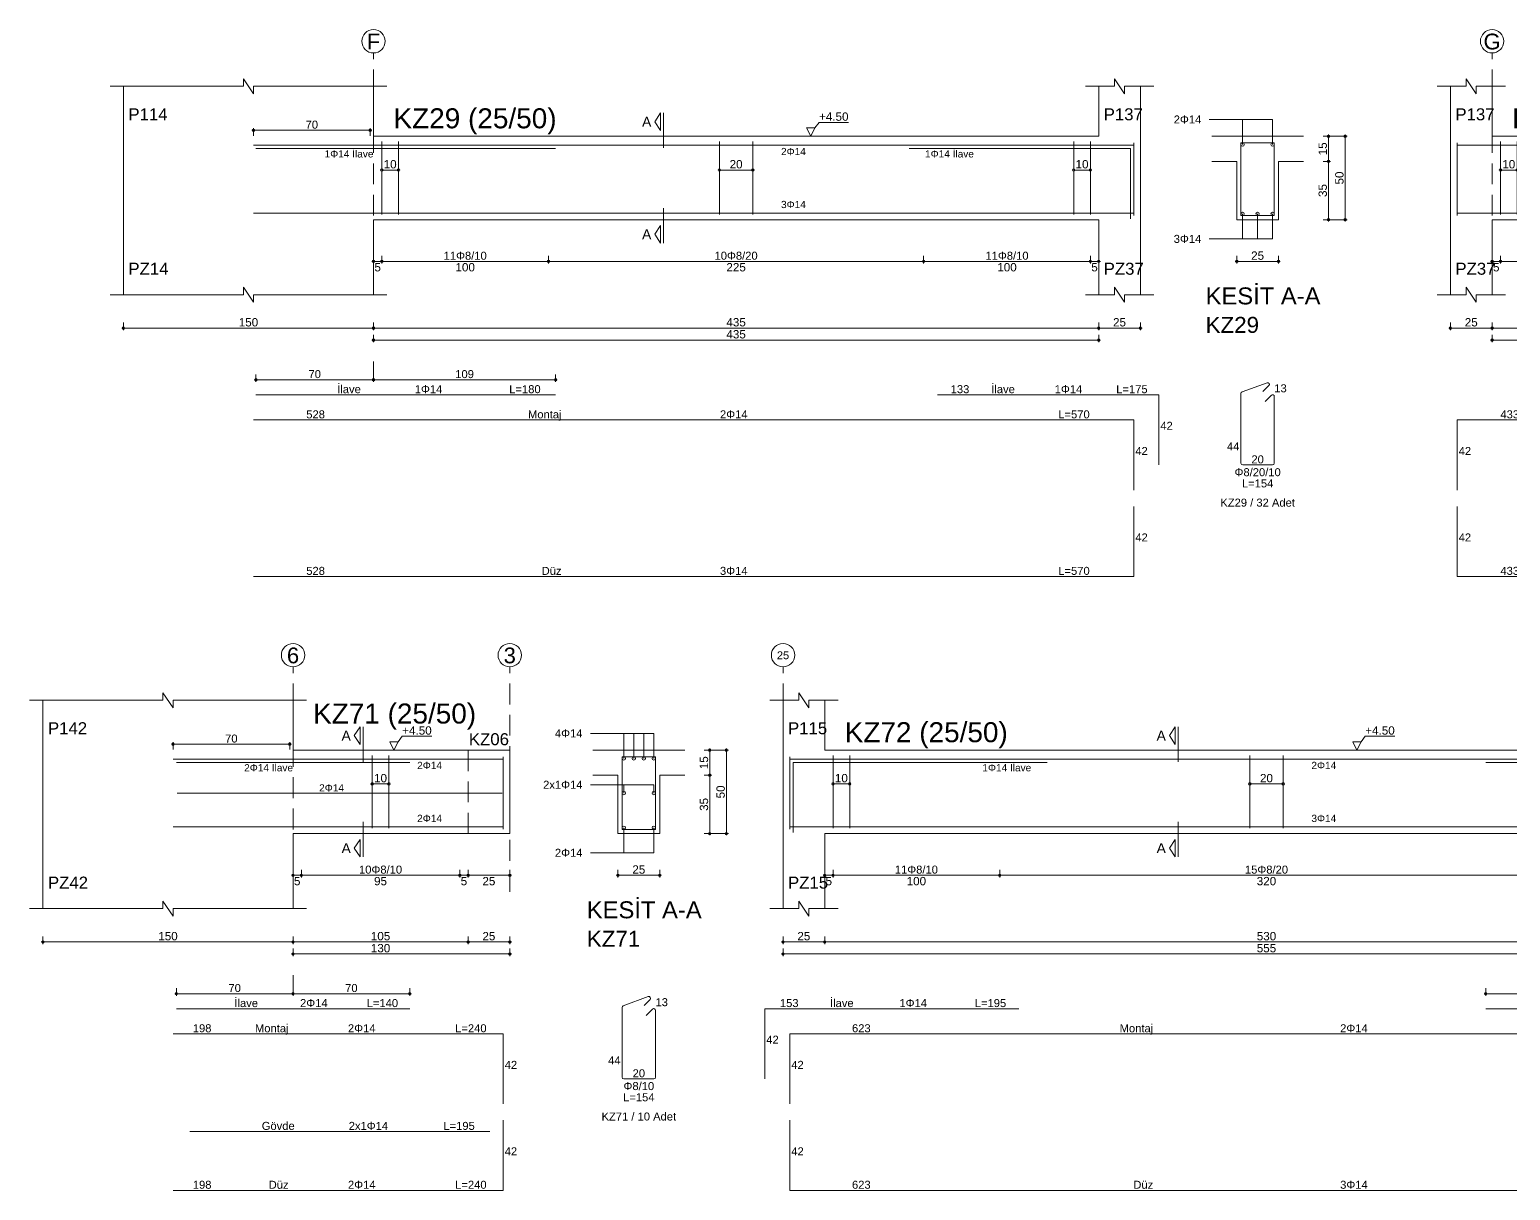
# Model space of a CAD drawing. Header units: millimetres. Extents: x 23801 to 80069, y 9628 to 14137.
# Drawn here: x 31349 to 32682, y 10528 to 11572 of the extents above; entities that cross this region are included whole.
import ezdxf

# ---------------------------------------------------------------- set-up
doc = ezdxf.new("R2010")
doc.units = ezdxf.units.MM
doc.linetypes.add('DASHDOT2', pattern=[12.7, 6.35, -3.175, 0, -3.175])
doc.linetypes.add('DASHED4', pattern=[18.75, 12.5, -6.25])
doc.layers.add('aks', color=251, linetype='DASHDOT2', lineweight=35)
for name, color, linetype in [('Donatı Topl. Uzun. Yazısı', 7, 'Continuous'), ('Donatı Uz. Yazısı', 7, 'Continuous'), ('Donatı Yazısı', 7, 'Continuous'), ('Donatı Çizgisi', 7, 'Continuous'), ('Kiriş', 7, 'Continuous'), ('Standart', 7, 'Continuous'), ('Ölçülendirme', 7, 'Continuous')]:
    doc.layers.add(name, color=color, linetype=linetype)
doc.styles.add('arial_1_18', font='arial.ttf', dxfattribs={"height": 0.2})

# ---------------------------------------------------------------- blocks, each defined once
blk = doc.blocks.new('IDE1071Entity7291')
at = {"layer": 'aks', "color": 30, "linetype": 'DASHED4', "lineweight": 5}
for points in [[(17312.57, 2016.8), (17312.57, 2151.8)], [(17312.57, 1955.8), (17312.57, 1966.8)]]:
    blk.add_lwpolyline(points, dxfattribs=at)
at = {"layer": 'aks', "color": 1, "linetype": 'Continuous', "lineweight": 5}
blk.add_circle((17312.57, 2158.8), 7, dxfattribs=at)
at = {"layer": 'Donatı Çizgisi', "color": 5, "linetype": 'Continuous', "lineweight": 5}
for points in [[(17240.57, 2096.4), (17768.57, 2096.4)], [(17317.57, 2055), (17317.57, 2098.6)], [(17327.57, 2055), (17327.57, 2098.6)], [(17520.07, 2055), (17520.07, 2098.6)], [(17540.07, 2055), (17540.07, 2098.6)], [(17732.57, 2055), (17732.57, 2098.6)], [(17742.57, 2055), (17742.57, 2098.6)], [(17768.57, 2054.4), (17768.57, 2097.8)], [(17832.91, 2054.3), (17832.91, 2097.9)], [(17832.91, 2097.9), (17852.91, 2097.9)], [(17852.91, 2054.3), (17852.91, 2097.9)], [(17242.07, 2094.4), (17421.82, 2094.4)], [(17633.82, 2094.4), (17766.57, 2094.4)], [(17766.57, 2052.4), (17766.57, 2094.4)], [(17240.57, 2055.8), (17768.57, 2055.8)], [(17832.91, 2054.3), (17852.91, 2054.3)], [(17242.07, 1946.8), (17421.82, 1946.8)], [(17650.82, 1946.8), (17783.57, 1946.8)], [(17783.57, 1904.8), (17783.57, 1946.8)], [(17832.91, 1905.72), (17832.91, 1947.59)], [(17833.58, 1948.54), (17848.59, 1954.01)], [(17846.01, 1948.69), (17849.66, 1952.33)], [(17847.39, 1942.78), (17851.17, 1946.56)], [(17852.91, 1905.72), (17852.91, 1945.84)], [(17240.57, 1931.7), (17768.57, 1931.7)], [(17768.57, 1889.7), (17768.57, 1931.7)], [(17833.93, 1904.7), (17851.89, 1904.7)], [(17768.57, 1837.85), (17768.57, 1879.85)], [(17240.57, 1837.85), (17768.57, 1837.85)]]:
    blk.add_lwpolyline(points, dxfattribs=at)
for centre in [(17833.91, 2096.9), (17851.91, 2096.9), (17833.91, 2055.3), (17842.91, 2055.3), (17851.91, 2055.3)]:
    blk.add_circle(centre, 1, dxfattribs=at)
for centre, start, end in [((17848.93, 1953.05), 315, 110), ((17833.93, 1947.59), 110, 180), ((17851.89, 1945.84), 0, 135), ((17833.93, 1905.72), 180, 270), ((17851.89, 1905.72), 270, 0)]:
    blk.add_arc(centre, 1.02, start, end, dxfattribs=at)
at = {"layer": 'Kiriş', "color": 1, "linetype": 'Continuous', "lineweight": 5}
for points in [[(17154.57, 2131.8), (17234.57, 2131.8)], [(17162.57, 2006.8), (17162.57, 2131.8)], [(17234.57, 2131.8), (17234.57, 2136.3)], [(17240.57, 2127.3), (17234.57, 2136.3)], [(17240.57, 2127.3), (17240.57, 2131.8)], [(17240.57, 2131.8), (17320.57, 2131.8)], [(17312.57, 2101.8), (17312.57, 2131.8)], [(17739.57, 2131.8), (17757.07, 2131.8)], [(17747.57, 2101.8), (17747.57, 2131.8)], [(17757.07, 2131.8), (17757.07, 2136.3)], [(17763.07, 2127.3), (17757.07, 2136.3)], [(17763.07, 2131.8), (17780.57, 2131.8)], [(17763.07, 2127.3), (17763.07, 2131.8)], [(17772.57, 2006.8), (17772.57, 2131.8)], [(17312.57, 2101.8), (17747.57, 2101.8)], [(17815.41, 2101.8), (17870.41, 2101.8)], [(17815.41, 2086.8), (17830.41, 2086.8)], [(17830.41, 2051.8), (17830.41, 2086.8)], [(17855.41, 2086.8), (17870.41, 2086.8)], [(17855.41, 2051.8), (17855.41, 2086.8)], [(17312.57, 2051.8), (17747.57, 2051.8)], [(17312.57, 2006.8), (17312.57, 2051.8)], [(17747.57, 2006.8), (17747.57, 2051.8)], [(17830.41, 2051.8), (17855.41, 2051.8)], [(17240.57, 2002.3), (17234.57, 2011.3)], [(17234.57, 2006.8), (17234.57, 2011.3)], [(17763.07, 2002.3), (17757.07, 2011.3)], [(17757.07, 2006.8), (17757.07, 2011.3)], [(17154.57, 2006.8), (17234.57, 2006.8)], [(17240.57, 2006.8), (17320.57, 2006.8)], [(17240.57, 2002.3), (17240.57, 2006.8)], [(17739.57, 2006.8), (17757.07, 2006.8)], [(17763.07, 2006.8), (17780.57, 2006.8)], [(17763.07, 2002.3), (17763.07, 2006.8)]]:
    blk.add_lwpolyline(points, dxfattribs=at)
at = {"layer": 'Ölçülendirme', "color": 1, "linetype": 'Continuous', "lineweight": 5}
for points in [[(17481.32, 2110.55), (17484.82, 2115.8)], [(17484.82, 2105.3), (17484.82, 2115.8)], [(17486.57, 2094.8), (17486.57, 2115.8)], [(17239.57, 2105.4), (17311.57, 2105.4)], [(17240.57, 2102.15), (17240.57, 2106.65)], [(17310.57, 2102.15), (17310.57, 2106.65)], [(17484.82, 2105.3), (17481.32, 2110.55)], [(17574.82, 2101.8), (17572.32, 2106.8)], [(17572.32, 2106.8), (17577.32, 2106.8)], [(17577.32, 2106.8), (17574.82, 2101.8)], [(17577.32, 2106.8), (17579.82, 2110.13)], [(17579.82, 2110.13), (17597.5, 2110.13)], [(17813.91, 2111.9), (17851.91, 2111.9)], [(17833.91, 2096.9), (17833.91, 2111.9)], [(17851.91, 2096.9), (17851.91, 2111.9)], [(17574.82, 2101.8), (17574.82, 2101.8)], [(17882.16, 2101.8), (17896.66, 2101.8)], [(17885.41, 2050.8), (17885.41, 2102.8)], [(17895.41, 2050.8), (17895.41, 2102.8)], [(17317.57, 2081.6), (17327.57, 2081.6)], [(17520.07, 2081.6), (17540.07, 2081.6)], [(17732.57, 2081.6), (17742.57, 2081.6)], [(17882.16, 2086.8), (17886.66, 2086.8)], [(17486.57, 2037.8), (17486.57, 2058.8)], [(17833.91, 2040.3), (17833.91, 2055.3)], [(17842.91, 2040.3), (17842.91, 2055.3)], [(17851.91, 2040.3), (17851.91, 2055.3)], [(17882.16, 2051.8), (17896.66, 2051.8)], [(17481.32, 2043.05), (17484.82, 2048.3)], [(17484.82, 2037.8), (17481.32, 2043.05)], [(17484.82, 2037.8), (17484.82, 2048.3)], [(17813.91, 2040.3), (17851.91, 2040.3)], [(17311.57, 2026.8), (17748.57, 2026.8)], [(17312.57, 2025.55), (17312.57, 2030.05)], [(17317.57, 2025.55), (17317.57, 2030.05)], [(17417.57, 2025.55), (17417.57, 2030.05)], [(17642.57, 2025.55), (17642.57, 2030.05)], [(17742.57, 2025.55), (17742.57, 2030.05)], [(17747.57, 2025.55), (17747.57, 2030.05)], [(17829.41, 2026.8), (17856.41, 2026.8)], [(17830.41, 2025.55), (17830.41, 2030.05)], [(17855.41, 2025.55), (17855.41, 2030.05)], [(17162.57, 1985.55), (17162.57, 1990.05)], [(17312.57, 1985.55), (17312.57, 1990.05)], [(17747.57, 1985.55), (17747.57, 1990.05)], [(17772.57, 1985.55), (17772.57, 1990.05)], [(17161.57, 1986.8), (17773.57, 1986.8)], [(17312.57, 1978.35), (17312.57, 1982.85)], [(17747.57, 1978.35), (17747.57, 1982.85)], [(17311.57, 1979.6), (17748.57, 1979.6)], [(17241.07, 1955.8), (17313.57, 1955.8)], [(17242.07, 1954.55), (17242.07, 1959.05)], [(17311.57, 1955.8), (17422.82, 1955.8)], [(17312.57, 1954.55), (17312.57, 1959.05)], [(17312.57, 1954.55), (17312.57, 1959.05)], [(17421.82, 1954.55), (17421.82, 1959.05)]]:
    blk.add_lwpolyline(points, dxfattribs=at)
for centre in [(17240.57, 2105.4), (17310.57, 2105.4), (17885.41, 2101.8), (17895.41, 2101.8), (17885.41, 2086.8), (17317.57, 2081.6), (17327.57, 2081.6), (17520.07, 2081.6), (17540.07, 2081.6), (17732.57, 2081.6), (17742.57, 2081.6), (17885.41, 2051.8), (17895.41, 2051.8), (17312.57, 2026.8), (17317.57, 2026.8), (17317.57, 2026.8), (17417.57, 2026.8), (17417.57, 2026.8), (17642.57, 2026.8), (17642.57, 2026.8), (17742.57, 2026.8), (17742.57, 2026.8), (17747.57, 2026.8), (17830.41, 2026.8), (17855.41, 2026.8), (17162.57, 1986.8), (17312.57, 1986.8), (17312.57, 1986.8), (17747.57, 1986.8), (17747.57, 1986.8), (17772.57, 1986.8), (17312.57, 1979.6), (17747.57, 1979.6), (17242.07, 1955.8), (17312.57, 1955.8), (17312.57, 1955.8), (17421.82, 1955.8)]:
    blk.add_circle(centre, 0.75, dxfattribs=at)
at = {"layer": 'aks', "color": 1, "linetype": 'Continuous', "lineweight": 5, "style": 'arial_1_18'}
blk.add_text('F', height=9.45, dxfattribs=at).set_placement((17308.54, 2153.92))
at = {"layer": 'Donatı Topl. Uzun. Yazısı', "color": 1, "linetype": 'Continuous', "lineweight": 5, "style": 'arial_1_18'}
for s, p in [('L=180', (17394, 1947.76)), ('L=175', (17758.1, 1947.76)), ('L=570', (17723.34, 1932.66)), ('L=154', (17833.49, 1891.26)), ('L=570', (17723.34, 1838.81))]:
    blk.add_text(s, height=4.8, dxfattribs=at).set_placement(p)
at = {"layer": 'Donatı Uz. Yazısı', "color": 1, "linetype": 'Continuous', "lineweight": 5, "style": 'arial_1_18'}
for s, p in [('133', (17658.79, 1947.76)), ('13', (17852.91, 1948.3)), ('528', (17272.25, 1932.66)), ('42', (17784.53, 1925.8)), ('42', (17769.53, 1910.7)), ('44', (17824.49, 1913.42)), ('20', (17839.18, 1905.66)), ('42', (17769.53, 1858.85)), ('528', (17272.25, 1838.81))]:
    blk.add_text(s, height=4.8, dxfattribs=at).set_placement(p)
at = {"layer": 'Donatı Yazısı', "color": 5, "linetype": 'Continuous', "lineweight": 5, "style": 'arial_1_18'}
for s, height, p in [('2Φ14', 4.8, (17792.57, 2109.5)), ('1Φ14 İlave', 4.32, (17283.26, 2089.12)), ('1Φ14 İlave', 4.32, (17643.42, 2089.12)), ('3Φ14', 4.8, (17792.57, 2037.9)), ('1Φ14', 4.8, (17337.34, 1947.76)), ('1Φ14', 4.8, (17721.18, 1947.76)), ('2Φ14', 4.8, (17520.41, 1932.66)), ('Φ8/20/10', 4.8, (17829.05, 1897.98)), ('KZ29 / 32 Adet', 4.8, (17820.54, 1879.74)), ('3Φ14', 4.8, (17520.41, 1838.81))]:
    blk.add_text(s, height=height, dxfattribs=at).set_placement(p)
for s, p in [('2Φ14', (17557.03, 2090.52)), ('3Φ14', (17557.03, 2058.76))]:
    blk.add_text(s, height=4.32, rotation=360, dxfattribs=at).set_placement(p)
at = {"layer": 'Donatı Yazısı', "color": 1, "linetype": 'Continuous', "lineweight": 5, "style": 'arial_1_18'}
for s, p in [('İlave', (17290.82, 1947.76)), ('İlave', (17683.12, 1947.76)), ('Montaj', (17405.25, 1932.66)), ('Düz', (17413.45, 1838.81))]:
    blk.add_text(s, height=4.8, dxfattribs=at).set_placement(p)
at = {"layer": 'Kiriş', "color": 1, "linetype": 'Continuous', "lineweight": 5, "style": 'arial_1_18'}
for s, height, p in [('P114', 7.2, (17165.57, 2111.4)), ('KZ29 (25/50)', 12, (17324.57, 2106.6)), ('P137', 7.2, (17750.57, 2111.4)), ('PZ14', 7.2, (17165.57, 2018.8)), ('PZ37', 7.2, (17750.57, 2018.8)), ('KESİT A-A', 10.2, (17811.71, 2001)), ('KZ29', 9.6, (17811.71, 1983.92))]:
    blk.add_text(s, height=height, dxfattribs=at).set_placement(p)
at = {"layer": 'Ölçülendirme', "color": 1, "linetype": 'Continuous', "lineweight": 5, "style": 'arial_1_18'}
for s, height, p in [('+4.50', 5, (17579.82, 2111.13)), ('70', 4.8, (17271.85, 2106.4)), ('A', 5.95, (17473.68, 2107.58)), ('A', 5.95, (17473.68, 2040.08)), ('5', 5, (17313.13, 2020.8)), ('100', 5, (17361.75, 2020.8)), ('225', 5, (17524.25, 2020.8)), ('100', 5, (17686.75, 2020.8)), ('5', 5, (17743.13, 2020.8)), ('25', 5, (17839.02, 2027.76)), ('150', 5, (17231.75, 1987.8)), ('435', 5, (17524.25, 1987.8)), ('25', 5, (17756.19, 1987.8)), ('435', 5, (17524.25, 1980.6))]:
    blk.add_text(s, height=height, dxfattribs=at).set_placement(p)
for s, rotation, p in [('15', 90, (17884.45, 2090.42)), ('10', 360, (17318.69, 2082.56)), ('20', 360, (17526.19, 2082.56)), ('10', 360, (17733.69, 2082.56)), ('50', 90, (17894.45, 2072.92)), ('35', 90, (17884.45, 2065.42))]:
    blk.add_text(s, height=5, rotation=rotation, dxfattribs=at).set_placement(p)
at = {"layer": 'Ölçülendirme', "color": 5, "linetype": 'Continuous', "lineweight": 5, "style": 'arial_1_18'}
for s, p in [('11Φ8/10', (17354.65, 2027.8)), ('10Φ8/20', (17517.15, 2027.8)), ('11Φ8/10', (17679.65, 2027.8)), ('70', (17273.6, 1956.8)), ('109', (17361.61, 1956.8))]:
    blk.add_text(s, height=4.8, dxfattribs=at).set_placement(p)
blk = doc.blocks.new('IDE1071Entity7292')
at = {"layer": 'aks', "color": 30, "linetype": 'DASHED4', "lineweight": 5}
for points in [[(17983.54, 2016.8), (17983.54, 2151.8)], [(18323.54, 2016.8), (18323.54, 2151.8)], [(18323.54, 1955.8), (18323.54, 1966.8)]]:
    blk.add_lwpolyline(points, dxfattribs=at)
at = {"layer": 'aks', "color": 1, "linetype": 'Continuous', "lineweight": 5}
for centre in [(17983.54, 2158.8), (18323.54, 2158.8)]:
    blk.add_circle(centre, 7, dxfattribs=at)
at = {"layer": 'Donatı Çizgisi', "color": 5, "linetype": 'Continuous', "lineweight": 5}
for points in [[(17962.54, 2054.4), (17962.54, 2097.8)], [(17962.54, 2096.4), (18395.54, 2096.4)], [(17988.54, 2055), (17988.54, 2098.6)], [(17998.54, 2055), (17998.54, 2098.6)], [(18143.54, 2055), (18143.54, 2098.6)], [(18163.54, 2055), (18163.54, 2098.6)], [(18308.54, 2055), (18308.54, 2098.6)], [(18318.54, 2055), (18318.54, 2098.6)], [(18693.88, 2054.3), (18693.88, 2097.9)], [(18693.88, 2097.9), (18713.88, 2097.9)], [(18713.88, 2054.3), (18713.88, 2097.9)], [(18238.54, 2094.4), (18393.54, 2094.4)], [(17962.54, 2055.8), (18395.54, 2055.8)], [(18693.88, 2054.3), (18713.88, 2054.3)], [(18238.54, 1946.8), (18393.54, 1946.8)], [(18693.88, 1905.72), (18693.88, 1947.59)], [(18694.55, 1948.54), (18709.55, 1954.01)], [(18706.98, 1948.69), (18710.63, 1952.33)], [(18708.36, 1942.78), (18712.14, 1946.56)], [(18713.88, 1905.72), (18713.88, 1945.84)], [(17962.54, 1889.7), (17962.54, 1931.7)], [(17962.54, 1931.7), (18395.54, 1931.7)], [(18694.9, 1904.7), (18712.86, 1904.7)], [(17962.54, 1837.85), (17962.54, 1879.85)], [(17962.54, 1837.85), (18395.54, 1837.85)]]:
    blk.add_lwpolyline(points, dxfattribs=at)
for centre in [(18694.88, 2096.9), (18712.88, 2096.9), (18694.88, 2055.3), (18712.88, 2055.3)]:
    blk.add_circle(centre, 1, dxfattribs=at)
for centre, start, end in [((18709.9, 1953.05), 315, 110), ((18694.9, 1947.59), 110, 180), ((18712.86, 1945.84), 0, 135), ((18694.9, 1905.72), 180, 270), ((18712.86, 1905.72), 270, 0)]:
    blk.add_arc(centre, 1.02, start, end, dxfattribs=at)
at = {"layer": 'Kiriş', "color": 1, "linetype": 'Continuous', "lineweight": 5}
for points in [[(17950.54, 2131.8), (17968.04, 2131.8)], [(17958.54, 2006.8), (17958.54, 2131.8)], [(17968.04, 2131.8), (17968.04, 2136.3)], [(17974.04, 2127.3), (17968.04, 2136.3)], [(17974.04, 2127.3), (17974.04, 2131.8)], [(17974.04, 2131.8), (17991.54, 2131.8)], [(17983.54, 2101.8), (17983.54, 2131.8)], [(18315.54, 2131.8), (18475.54, 2131.8)], [(18323.54, 2101.8), (18323.54, 2131.8)], [(18475.54, 2131.8), (18475.54, 2136.3)], [(18481.54, 2127.3), (18475.54, 2136.3)], [(18481.54, 2131.8), (18641.54, 2131.8)], [(18481.54, 2127.3), (18481.54, 2131.8)], [(18633.54, 2006.8), (18633.54, 2131.8)], [(17983.54, 2101.8), (18323.54, 2101.8)], [(18676.38, 2101.8), (18731.38, 2101.8)], [(18676.38, 2086.8), (18691.38, 2086.8)], [(18691.38, 2051.8), (18691.38, 2086.8)], [(18716.38, 2086.8), (18731.38, 2086.8)], [(18716.38, 2051.8), (18716.38, 2086.8)], [(17983.54, 2051.8), (18323.54, 2051.8)], [(17983.54, 2006.8), (17983.54, 2051.8)], [(18323.54, 2006.8), (18323.54, 2051.8)], [(18691.38, 2051.8), (18716.38, 2051.8)], [(17974.04, 2002.3), (17968.04, 2011.3)], [(17968.04, 2006.8), (17968.04, 2011.3)], [(18481.54, 2002.3), (18475.54, 2011.3)], [(18475.54, 2006.8), (18475.54, 2011.3)], [(17950.54, 2006.8), (17968.04, 2006.8)], [(17974.04, 2006.8), (17991.54, 2006.8)], [(17974.04, 2002.3), (17974.04, 2006.8)], [(18315.54, 2006.8), (18475.54, 2006.8)], [(18481.54, 2006.8), (18641.54, 2006.8)], [(18481.54, 2002.3), (18481.54, 2006.8)]]:
    blk.add_lwpolyline(points, dxfattribs=at)
at = {"layer": 'Ölçülendirme', "color": 1, "linetype": 'Continuous', "lineweight": 5}
for points in [[(18114.29, 2110.55), (18117.79, 2115.8)], [(18117.79, 2105.3), (18117.79, 2115.8)], [(18119.54, 2094.8), (18119.54, 2115.8)], [(18117.79, 2105.3), (18114.29, 2110.55)], [(18188.79, 2101.8), (18186.29, 2106.8)], [(18186.29, 2106.8), (18191.29, 2106.8)], [(18191.29, 2106.8), (18188.79, 2101.8)], [(18191.29, 2106.8), (18193.79, 2110.13)], [(18193.79, 2110.13), (18211.47, 2110.13)], [(18324.54, 2105.4), (18396.54, 2105.4)], [(18325.54, 2102.15), (18325.54, 2106.65)], [(18395.54, 2102.15), (18395.54, 2106.65)], [(18674.88, 2111.9), (18712.88, 2111.9)], [(18694.88, 2096.9), (18694.88, 2111.9)], [(18712.88, 2096.9), (18712.88, 2111.9)], [(18188.79, 2101.8), (18188.79, 2101.8)], [(18743.13, 2101.8), (18757.63, 2101.8)], [(18746.38, 2050.8), (18746.38, 2102.8)], [(18756.38, 2050.8), (18756.38, 2102.8)], [(17988.54, 2081.6), (17998.54, 2081.6)], [(18143.54, 2081.6), (18163.54, 2081.6)], [(18308.54, 2081.6), (18318.54, 2081.6)], [(18743.13, 2086.8), (18747.63, 2086.8)], [(18119.54, 2037.8), (18119.54, 2058.8)], [(18694.88, 2040.3), (18694.88, 2055.3)], [(18712.88, 2040.3), (18712.88, 2055.3)], [(18743.13, 2051.8), (18757.63, 2051.8)], [(18114.29, 2043.05), (18117.79, 2048.3)], [(18117.79, 2037.8), (18114.29, 2043.05)], [(18117.79, 2037.8), (18117.79, 2048.3)], [(18674.88, 2040.3), (18712.88, 2040.3)], [(17982.54, 2026.8), (18324.54, 2026.8)], [(17983.54, 2025.55), (17983.54, 2030.05)], [(17988.54, 2025.55), (17988.54, 2030.05)], [(18088.54, 2025.55), (18088.54, 2030.05)], [(18218.54, 2025.55), (18218.54, 2030.05)], [(18318.54, 2025.55), (18318.54, 2030.05)], [(18323.54, 2025.55), (18323.54, 2030.05)], [(18690.38, 2026.8), (18717.38, 2026.8)], [(18691.38, 2025.55), (18691.38, 2030.05)], [(18716.38, 2025.55), (18716.38, 2030.05)], [(17958.54, 1985.55), (17958.54, 1990.05)], [(17983.54, 1985.55), (17983.54, 1990.05)], [(18323.54, 1985.55), (18323.54, 1990.05)], [(18633.54, 1985.55), (18633.54, 1990.05)], [(17957.54, 1986.8), (18634.54, 1986.8)], [(17983.54, 1978.35), (17983.54, 1982.85)], [(18323.54, 1978.35), (18323.54, 1982.85)], [(17982.54, 1979.6), (18324.54, 1979.6)], [(18237.54, 1955.8), (18324.54, 1955.8)], [(18238.54, 1954.55), (18238.54, 1959.05)], [(18322.54, 1955.8), (18394.54, 1955.8)], [(18323.54, 1954.55), (18323.54, 1959.05)], [(18323.54, 1954.55), (18323.54, 1959.05)], [(18393.54, 1954.55), (18393.54, 1959.05)]]:
    blk.add_lwpolyline(points, dxfattribs=at)
for centre in [(18325.54, 2105.4), (18395.54, 2105.4), (18746.38, 2101.8), (18756.38, 2101.8), (18746.38, 2086.8), (17988.54, 2081.6), (17998.54, 2081.6), (18143.54, 2081.6), (18163.54, 2081.6), (18308.54, 2081.6), (18318.54, 2081.6), (18746.38, 2051.8), (18756.38, 2051.8), (17983.54, 2026.8), (17988.54, 2026.8), (17988.54, 2026.8), (18088.54, 2026.8), (18088.54, 2026.8), (18218.54, 2026.8), (18218.54, 2026.8), (18318.54, 2026.8), (18318.54, 2026.8), (18323.54, 2026.8), (18691.38, 2026.8), (18716.38, 2026.8), (17958.54, 1986.8), (17983.54, 1986.8), (17983.54, 1986.8), (18323.54, 1986.8), (18323.54, 1986.8), (18633.54, 1986.8), (17983.54, 1979.6), (18323.54, 1979.6), (18238.54, 1955.8), (18323.54, 1955.8), (18323.54, 1955.8), (18393.54, 1955.8)]:
    blk.add_circle(centre, 0.75, dxfattribs=at)
at = {"layer": 'aks', "color": 1, "linetype": 'Continuous', "lineweight": 5, "style": 'arial_1_18'}
for s, p in [('G', (17978.41, 2153.92)), ('H', (18318.78, 2153.92))]:
    blk.add_text(s, height=9.45, dxfattribs=at).set_placement(p)
at = {"layer": 'Donatı Topl. Uzun. Yazısı', "color": 1, "linetype": 'Continuous', "lineweight": 5, "style": 'arial_1_18'}
for s, p in [('L=155', (18366.96, 1947.76)), ('L=475', (18355.06, 1932.66)), ('L=154', (18694.46, 1891.26)), ('L=475', (18355.06, 1838.81))]:
    blk.add_text(s, height=4.8, dxfattribs=at).set_placement(p)
at = {"layer": 'Donatı Uz. Yazısı', "color": 1, "linetype": 'Continuous', "lineweight": 5, "style": 'arial_1_18'}
for s, p in [('13', (18713.88, 1948.3)), ('433', (17988.52, 1932.66)), ('42', (17963.5, 1910.7)), ('44', (18685.46, 1913.42)), ('20', (18700.15, 1905.66)), ('42', (17963.5, 1858.85)), ('433', (17988.52, 1838.81))]:
    blk.add_text(s, height=4.8, dxfattribs=at).set_placement(p)
at = {"layer": 'Donatı Yazısı', "color": 5, "linetype": 'Continuous', "lineweight": 5, "style": 'arial_1_18'}
for s, height, p in [('2Φ14', 4.8, (18653.54, 2109.5)), ('1Φ14 İlave', 4.32, (18323.54, 2089.12)), ('2Φ14', 4.8, (18653.54, 2037.9)), ('1Φ14', 4.8, (18320.69, 1947.76)), ('2Φ14', 4.8, (18192.03, 1932.66)), ('Φ8/20/10', 4.8, (18690.02, 1897.98)), ('KZ30 / 27 Adet', 4.8, (18681.51, 1879.74)), ('2Φ14', 4.8, (18192.03, 1838.81))]:
    blk.add_text(s, height=height, dxfattribs=at).set_placement(p)
for p in [(18180.5, 2090.52), (18180.5, 2058.76)]:
    blk.add_text('2Φ14', height=4.32, rotation=360, dxfattribs=at).set_placement(p)
at = {"layer": 'Donatı Yazısı', "color": 1, "linetype": 'Continuous', "lineweight": 5, "style": 'arial_1_18'}
for s, p in [('İlave', (18278.63, 1947.76)), ('Montaj', (18093.97, 1932.66)), ('Düz', (18102.17, 1838.81))]:
    blk.add_text(s, height=4.8, dxfattribs=at).set_placement(p)
at = {"layer": 'Kiriş', "color": 1, "linetype": 'Continuous', "lineweight": 5, "style": 'arial_1_18'}
for s, height, p in [('P137', 7.2, (17961.54, 2111.4)), ('KZ30 (25/50)', 12, (17995.54, 2106.6)), ('P115', 7.2, (18326.54, 2111.4)), ('PZ37', 7.2, (17961.54, 2018.8)), ('PZ15', 7.2, (18326.54, 2018.8)), ('KESİT A-A', 10.2, (18672.68, 2001)), ('KZ30', 9.6, (18672.68, 1983.92))]:
    blk.add_text(s, height=height, dxfattribs=at).set_placement(p)
at = {"layer": 'Ölçülendirme', "color": 1, "linetype": 'Continuous', "lineweight": 5, "style": 'arial_1_18'}
for s, height, p in [('+4.50', 5, (18193.79, 2111.13)), ('A', 5.95, (18106.65, 2107.58)), ('70', 4.8, (18356.81, 2106.4)), ('A', 5.95, (18106.65, 2040.08)), ('5', 5, (17984.1, 2020.8)), ('100', 5, (18032.72, 2020.8)), ('130', 5, (18147.72, 2020.8)), ('100', 5, (18262.72, 2020.8)), ('5', 5, (18319.1, 2020.8)), ('25', 5, (18699.99, 2027.76)), ('25', 5, (17967.16, 1987.8)), ('340', 5, (18147.72, 1987.8)), ('310', 5, (18472.72, 1987.8)), ('340', 5, (18147.72, 1980.6))]:
    blk.add_text(s, height=height, dxfattribs=at).set_placement(p)
for s, rotation, p in [('15', 90, (18745.42, 2090.42)), ('10', 360, (17989.66, 2082.56)), ('20', 360, (18149.66, 2082.56)), ('10', 360, (18309.66, 2082.56)), ('50', 90, (18755.42, 2072.92)), ('35', 90, (18745.42, 2065.42))]:
    blk.add_text(s, height=5, rotation=rotation, dxfattribs=at).set_placement(p)
at = {"layer": 'Ölçülendirme', "color": 5, "linetype": 'Continuous', "lineweight": 5, "style": 'arial_1_18'}
for s, p in [('11Φ8/10', (18025.62, 2027.8)), ('5Φ8/20', (18142.48, 2027.8)), ('11Φ8/10', (18255.62, 2027.8)), ('85', (18277.31, 1956.8)), ('70', (18354.81, 1956.8))]:
    blk.add_text(s, height=4.8, dxfattribs=at).set_placement(p)
blk = doc.blocks.new('IDE1071Entity7321')
at = {"layer": 'aks', "color": 30, "linetype": 'DASHED4', "lineweight": 5}
for points in [[(16924.85, 1648.65), (16924.85, 1783.65)], [(17054.85, 1648.65), (17054.85, 1783.65)], [(16924.85, 1587.65), (16924.85, 1598.65)]]:
    blk.add_lwpolyline(points, dxfattribs=at)
at = {"layer": 'aks', "color": 1, "linetype": 'Continuous', "lineweight": 5}
for centre in [(16924.85, 1790.65), (17054.85, 1790.65)]:
    blk.add_circle(centre, 7, dxfattribs=at)
at = {"layer": 'Donatı Çizgisi', "color": 5, "linetype": 'Continuous', "lineweight": 5}
for points in [[(16852.85, 1728.25), (17050.85, 1728.25)], [(16854.85, 1726.25), (16994.85, 1726.25)], [(16972.35, 1686.85), (16972.35, 1730.45)], [(16982.35, 1686.85), (16982.35, 1730.45)], [(17050.85, 1686.25), (17050.85, 1729.65)], [(17122.27, 1686.15), (17122.27, 1729.75)], [(17122.27, 1729.75), (17142.27, 1729.75)], [(17142.27, 1686.15), (17142.27, 1729.75)], [(16855.35, 1707.95), (17050.35, 1707.95)], [(16852.85, 1687.65), (17050.85, 1687.65)], [(17122.27, 1686.15), (17142.27, 1686.15)], [(17122.94, 1580.39), (17137.94, 1585.86)], [(17135.37, 1580.54), (17139.01, 1584.18)], [(16854.85, 1578.65), (16994.85, 1578.65)], [(17122.27, 1537.57), (17122.27, 1579.44)], [(17136.75, 1574.63), (17140.53, 1578.41)], [(17142.27, 1537.57), (17142.27, 1577.69)], [(16852.85, 1563.55), (17050.85, 1563.55)], [(17050.85, 1521.55), (17050.85, 1563.55)], [(17123.29, 1536.55), (17141.25, 1536.55)], [(17050.85, 1469.7), (17050.85, 1511.7)], [(16862.85, 1505), (17042.85, 1505)], [(16852.85, 1469.7), (17050.85, 1469.7)]]:
    blk.add_lwpolyline(points, dxfattribs=at)
for centre in [(17123.27, 1728.75), (17129.27, 1728.75), (17135.27, 1728.75), (17141.27, 1728.75), (17123.27, 1707.95), (17141.27, 1707.95), (17123.27, 1687.15), (17141.27, 1687.15)]:
    blk.add_circle(centre, 1, dxfattribs=at)
for centre, start, end in [((17138.29, 1584.9), 315, 110), ((17123.29, 1579.44), 110, 180), ((17141.25, 1577.69), 0, 135), ((17123.29, 1537.57), 180, 270), ((17141.25, 1537.57), 270, 0)]:
    blk.add_arc(centre, 1.02, start, end, dxfattribs=at)
at = {"layer": 'Kiriş', "color": 1, "linetype": 'Continuous', "lineweight": 5}
for points in [[(16846.85, 1763.65), (16846.85, 1768.15)], [(16852.85, 1759.15), (16846.85, 1768.15)], [(16766.85, 1763.65), (16846.85, 1763.65)], [(16774.85, 1638.65), (16774.85, 1763.65)], [(16852.85, 1759.15), (16852.85, 1763.65)], [(16852.85, 1763.65), (16932.85, 1763.65)], [(16924.85, 1733.65), (16924.85, 1763.65)], [(16924.85, 1733.65), (17054.85, 1733.65)], [(17054.85, 1683.65), (17054.85, 1733.65)], [(17104.77, 1733.65), (17159.77, 1733.65)], [(17104.77, 1718.65), (17119.77, 1718.65)], [(17119.77, 1683.65), (17119.77, 1718.65)], [(17144.77, 1718.65), (17159.77, 1718.65)], [(17144.77, 1683.65), (17144.77, 1718.65)], [(16924.85, 1683.65), (17054.85, 1683.65)], [(16924.85, 1638.65), (16924.85, 1683.65)], [(17119.77, 1683.65), (17144.77, 1683.65)], [(16766.85, 1638.65), (16846.85, 1638.65)], [(16852.85, 1634.15), (16846.85, 1643.15)], [(16846.85, 1638.65), (16846.85, 1643.15)], [(16852.85, 1638.65), (16932.85, 1638.65)], [(16852.85, 1634.15), (16852.85, 1638.65)]]:
    blk.add_lwpolyline(points, dxfattribs=at)
at = {"layer": 'Kiriş', "color": 1, "linetype": 'DASHED4', "lineweight": 5}
for points in [[(17029.85, 1683.65), (17029.85, 1733.65)], [(17054.85, 1683.65), (17054.85, 1733.65)]]:
    blk.add_lwpolyline(points, dxfattribs=at)
at = {"layer": 'Ölçülendirme', "color": 1, "linetype": 'Continuous', "lineweight": 5}
for points in [[(16961.6, 1742.4), (16965.1, 1747.65)], [(16965.1, 1737.15), (16961.6, 1742.4)], [(16965.1, 1737.15), (16965.1, 1747.65)], [(16966.85, 1726.65), (16966.85, 1747.65)], [(16987.85, 1738.65), (16990.35, 1741.98)], [(16990.35, 1741.98), (17008.02, 1741.98)], [(17103.27, 1743.75), (17141.27, 1743.75)], [(17123.27, 1728.75), (17123.27, 1743.75)], [(17129.27, 1728.75), (17129.27, 1743.75)], [(17135.27, 1728.75), (17135.27, 1743.75)], [(17141.27, 1728.75), (17141.27, 1743.75)], [(16851.85, 1737.25), (16923.85, 1737.25)], [(16852.85, 1734), (16852.85, 1738.5)], [(16922.85, 1734), (16922.85, 1738.5)], [(16985.35, 1733.65), (16982.85, 1738.65)], [(16982.85, 1738.65), (16987.85, 1738.65)], [(16987.85, 1738.65), (16985.35, 1733.65)], [(16985.35, 1733.65), (16985.35, 1733.65)], [(17171.52, 1733.65), (17186.02, 1733.65)], [(17174.77, 1682.65), (17174.77, 1734.65)], [(17184.77, 1682.65), (17184.77, 1734.65)], [(17171.52, 1718.65), (17176.02, 1718.65)], [(16972.35, 1713.45), (16982.35, 1713.45)], [(17103.27, 1712.95), (17141.27, 1712.95)], [(17123.27, 1707.95), (17123.27, 1712.95)], [(17141.27, 1707.95), (17141.27, 1712.95)], [(16966.85, 1669.65), (16966.85, 1690.65)], [(16961.6, 1674.9), (16965.1, 1680.15)], [(16965.1, 1669.65), (16965.1, 1680.15)], [(17123.27, 1672.15), (17123.27, 1687.15)], [(17141.27, 1672.15), (17141.27, 1687.15)], [(17171.52, 1683.65), (17186.02, 1683.65)], [(16965.1, 1669.65), (16961.6, 1674.9)], [(17103.27, 1672.15), (17141.27, 1672.15)], [(16924.85, 1657.4), (16924.85, 1661.9)], [(16929.85, 1657.4), (16929.85, 1661.9)], [(17024.85, 1657.4), (17024.85, 1661.9)], [(17029.85, 1657.4), (17029.85, 1661.9)], [(17054.85, 1657.4), (17054.85, 1661.9)], [(17119.77, 1657.4), (17119.77, 1661.9)], [(17144.77, 1657.4), (17144.77, 1661.9)], [(16923.85, 1658.65), (17055.85, 1658.65)], [(17118.77, 1658.65), (17145.77, 1658.65)], [(16773.85, 1618.65), (17055.85, 1618.65)], [(16774.85, 1617.4), (16774.85, 1621.9)], [(16924.85, 1617.4), (16924.85, 1621.9)], [(17029.85, 1617.4), (17029.85, 1621.9)], [(17054.85, 1617.4), (17054.85, 1621.9)], [(16923.85, 1611.45), (17055.85, 1611.45)], [(16924.85, 1610.2), (16924.85, 1614.7)], [(17054.85, 1610.2), (17054.85, 1614.7)], [(16854.85, 1586.4), (16854.85, 1590.9)], [(16924.85, 1586.4), (16924.85, 1590.9)], [(16924.85, 1586.4), (16924.85, 1590.9)], [(16994.85, 1586.4), (16994.85, 1590.9)], [(16853.85, 1587.65), (16925.85, 1587.65)], [(16923.85, 1587.65), (16995.85, 1587.65)]]:
    blk.add_lwpolyline(points, dxfattribs=at)
for centre in [(16852.85, 1737.25), (16922.85, 1737.25), (17174.77, 1733.65), (17184.77, 1733.65), (17174.77, 1718.65), (16972.35, 1713.45), (16982.35, 1713.45), (17174.77, 1683.65), (17184.77, 1683.65), (16924.85, 1658.65), (16929.85, 1658.65), (16929.85, 1658.65), (17024.85, 1658.65), (17024.85, 1658.65), (17029.85, 1658.65), (17029.85, 1658.65), (17054.85, 1658.65), (17119.77, 1658.65), (17144.77, 1658.65), (16774.85, 1618.65), (16924.85, 1618.65), (16924.85, 1618.65), (17029.85, 1618.65), (17029.85, 1618.65), (17054.85, 1618.65), (16924.85, 1611.45), (17054.85, 1611.45), (16854.85, 1587.65), (16924.85, 1587.65), (16924.85, 1587.65), (16994.85, 1587.65)]:
    blk.add_circle(centre, 0.75, dxfattribs=at)
at = {"layer": 'aks', "color": 1, "linetype": 'Continuous', "lineweight": 5, "style": 'arial_1_18'}
for s, p in [('6', (16921.18, 1785.77)), ('3', (17051.18, 1785.77))]:
    blk.add_text(s, height=9.45, dxfattribs=at).set_placement(p)
at = {"layer": 'Donatı Topl. Uzun. Yazısı', "color": 1, "linetype": 'Continuous', "lineweight": 5, "style": 'arial_1_18'}
for s, p in [('L=140', (16969.02, 1579.61)), ('L=240', (17022.12, 1564.51)), ('L=154', (17122.85, 1523.11)), ('L=195', (17015.02, 1505.96)), ('L=240', (17022.12, 1470.66))]:
    blk.add_text(s, height=4.8, dxfattribs=at).set_placement(p)
at = {"layer": 'Donatı Uz. Yazısı', "color": 1, "linetype": 'Continuous', "lineweight": 5, "style": 'arial_1_18'}
for s, p in [('13', (17142.27, 1580.15)), ('198', (16864.73, 1564.51)), ('42', (17051.81, 1542.55)), ('44', (17113.85, 1545.27)), ('20', (17128.54, 1537.51)), ('42', (17051.81, 1490.7)), ('198', (16864.73, 1470.66))]:
    blk.add_text(s, height=4.8, dxfattribs=at).set_placement(p)
at = {"layer": 'Donatı Yazısı', "color": 5, "linetype": 'Continuous', "lineweight": 5, "style": 'arial_1_18'}
for s, height, p in [('4Φ14', 4.8, (17081.93, 1741.35)), ('2Φ14 İlave', 4.32, (16895.54, 1720.97)), ('2x1Φ14', 4.8, (17074.85, 1710.55)), ('2Φ14', 4.8, (17081.93, 1669.75)), ('2Φ14', 4.8, (16929.05, 1579.61)), ('2Φ14', 4.8, (16957.79, 1564.51)), ('Φ8/10', 4.8, (17123.07, 1529.83)), ('2x1Φ14', 4.8, (16958.25, 1505.96)), ('KZ71 / 10 Adet', 4.8, (17109.9, 1511.59)), ('2Φ14', 4.8, (16957.79, 1470.66))]:
    blk.add_text(s, height=height, dxfattribs=at).set_placement(p)
for p in [(16999.31, 1722.37), (16940.51, 1708.91), (16999.31, 1690.61)]:
    blk.add_text('2Φ14', height=4.32, rotation=360, dxfattribs=at).set_placement(p)
at = {"layer": 'Donatı Yazısı', "color": 1, "linetype": 'Continuous', "lineweight": 5, "style": 'arial_1_18'}
for s, p in [('İlave', (16889.68, 1579.61)), ('Montaj', (16902.02, 1564.51)), ('Gövde', (16906.09, 1505.96)), ('Düz', (16910.23, 1470.66))]:
    blk.add_text(s, height=4.8, dxfattribs=at).set_placement(p)
at = {"layer": 'Kiriş', "color": 1, "linetype": 'Continuous', "lineweight": 5, "style": 'arial_1_18'}
for s, height, p in [('KZ71 (25/50)', 12, (16936.85, 1749.65)), ('P142', 7.2, (16777.85, 1743.25)), ('KZ06', 7.2, (17030.33, 1736.65)), ('PZ42', 7.2, (16777.85, 1650.65)), ('KESİT A-A', 10.2, (17101.07, 1632.85)), ('KZ71', 9.6, (17101.07, 1615.77))]:
    blk.add_text(s, height=height, dxfattribs=at).set_placement(p)
at = {"layer": 'Ölçülendirme', "color": 1, "linetype": 'Continuous', "lineweight": 5, "style": 'arial_1_18'}
for s, height, p in [('70', 4.8, (16884.12, 1738.25)), ('A', 5.95, (16953.96, 1739.43)), ('+4.50', 5, (16990.35, 1742.98)), ('A', 5.95, (16953.96, 1671.93)), ('25', 5, (17128.38, 1659.61)), ('5', 5, (16925.41, 1652.65)), ('95', 5, (16973.46, 1652.65)), ('5', 5, (17025.41, 1652.65)), ('25', 5, (17038.46, 1652.65)), ('150', 5, (16844.02, 1619.65)), ('105', 5, (16971.52, 1619.65)), ('130', 5, (16971.52, 1612.45)), ('25', 5, (17038.46, 1619.65))]:
    blk.add_text(s, height=height, dxfattribs=at).set_placement(p)
for s, rotation, p in [('15', 90, (17173.81, 1722.27)), ('10', 360, (16973.46, 1714.41)), ('50', 90, (17183.81, 1704.77)), ('35', 90, (17173.81, 1697.27))]:
    blk.add_text(s, height=5, rotation=rotation, dxfattribs=at).set_placement(p)
at = {"layer": 'Ölçülendirme', "color": 5, "linetype": 'Continuous', "lineweight": 5, "style": 'arial_1_18'}
for s, p in [('10Φ8/10', (16964.42, 1659.65)), ('70', (16886.12, 1588.65)), ('70', (16956.12, 1588.65))]:
    blk.add_text(s, height=4.8, dxfattribs=at).set_placement(p)
blk = doc.blocks.new('IDE1071Entity7322')
at = {"layer": 'aks', "color": 30, "linetype": 'DASHED4', "lineweight": 5}
blk.add_lwpolyline([(17218.75, 1648.65), (17218.75, 1783.65)], dxfattribs=at)
at = {"layer": 'aks', "color": 1, "linetype": 'Continuous', "lineweight": 5}
blk.add_circle((17218.75, 1790.65), 7, dxfattribs=at)
at = {"layer": 'Donatı Çizgisi', "color": 5, "linetype": 'Continuous', "lineweight": 5}
for points in [[(17222.75, 1686.25), (17222.75, 1729.65)], [(17222.75, 1728.25), (17845.75, 1728.25)], [(17224.75, 1684.25), (17224.75, 1726.25)], [(17224.75, 1726.25), (17377.25, 1726.25)], [(17248.75, 1686.85), (17248.75, 1730.45)], [(17258.75, 1686.85), (17258.75, 1730.45)], [(17498.75, 1686.85), (17498.75, 1730.45)], [(17518.75, 1686.85), (17518.75, 1730.45)], [(17640.25, 1726.25), (17844.75, 1726.25)], [(17222.75, 1687.65), (17845.75, 1687.65)], [(17207.75, 1536.65), (17207.75, 1578.65)], [(17207.75, 1578.65), (17360.25, 1578.65)], [(17640.25, 1578.65), (17844.75, 1578.65)], [(17222.75, 1521.55), (17222.75, 1563.55)], [(17222.75, 1563.55), (17845.75, 1563.55)], [(17222.75, 1469.7), (17222.75, 1511.7)], [(17222.75, 1469.7), (17845.75, 1469.7)]]:
    blk.add_lwpolyline(points, dxfattribs=at)
at = {"layer": 'Kiriş', "color": 1, "linetype": 'Continuous', "lineweight": 5}
for points in [[(17228.25, 1763.65), (17228.25, 1768.15)], [(17234.25, 1759.15), (17228.25, 1768.15)], [(17210.75, 1763.65), (17228.25, 1763.65)], [(17218.75, 1638.65), (17218.75, 1763.65)], [(17234.25, 1759.15), (17234.25, 1763.65)], [(17234.25, 1763.65), (17251.75, 1763.65)], [(17243.75, 1733.65), (17243.75, 1763.65)], [(17243.75, 1733.65), (17773.75, 1733.65)], [(17243.75, 1683.65), (17773.75, 1683.65)], [(17243.75, 1638.65), (17243.75, 1683.65)], [(17210.75, 1638.65), (17228.25, 1638.65)], [(17234.25, 1634.15), (17228.25, 1643.15)], [(17228.25, 1638.65), (17228.25, 1643.15)], [(17234.25, 1638.65), (17251.75, 1638.65)], [(17234.25, 1634.15), (17234.25, 1638.65)]]:
    blk.add_lwpolyline(points, dxfattribs=at)
at = {"layer": 'Ölçülendirme', "color": 1, "linetype": 'Continuous', "lineweight": 5}
for points in [[(17450.5, 1742.4), (17454, 1747.65)], [(17454, 1737.15), (17450.5, 1742.4)], [(17454, 1737.15), (17454, 1747.65)], [(17455.75, 1726.65), (17455.75, 1747.65)], [(17565.5, 1738.65), (17568, 1741.98)], [(17568, 1741.98), (17585.67, 1741.98)], [(17563, 1733.65), (17560.5, 1738.65)], [(17560.5, 1738.65), (17565.5, 1738.65)], [(17565.5, 1738.65), (17563, 1733.65)], [(17563, 1733.65), (17563, 1733.65)], [(17248.75, 1713.45), (17258.75, 1713.45)], [(17498.75, 1713.45), (17518.75, 1713.45)], [(17455.75, 1669.65), (17455.75, 1690.65)], [(17450.5, 1674.9), (17454, 1680.15)], [(17454, 1669.65), (17454, 1680.15)], [(17454, 1669.65), (17450.5, 1674.9)], [(17243.75, 1657.4), (17243.75, 1661.9)], [(17248.75, 1657.4), (17248.75, 1661.9)], [(17348.75, 1657.4), (17348.75, 1661.9)], [(17242.75, 1658.65), (17774.75, 1658.65)], [(17217.75, 1618.65), (18029.75, 1618.65)], [(17218.75, 1617.4), (17218.75, 1621.9)], [(17243.75, 1617.4), (17243.75, 1621.9)], [(17217.75, 1611.45), (17774.75, 1611.45)], [(17218.75, 1610.2), (17218.75, 1614.7)], [(17640.25, 1586.4), (17640.25, 1590.9)], [(17639.25, 1587.65), (17774.75, 1587.65)]]:
    blk.add_lwpolyline(points, dxfattribs=at)
for centre in [(17248.75, 1713.45), (17258.75, 1713.45), (17498.75, 1713.45), (17518.75, 1713.45), (17243.75, 1658.65), (17248.75, 1658.65), (17248.75, 1658.65), (17348.75, 1658.65), (17348.75, 1658.65), (17218.75, 1618.65), (17243.75, 1618.65), (17243.75, 1618.65), (17218.75, 1611.45), (17640.25, 1587.65)]:
    blk.add_circle(centre, 0.75, dxfattribs=at)
at = {"layer": 'aks', "color": 1, "linetype": 'Continuous', "lineweight": 5, "style": 'arial_1_18'}
blk.add_text('25', height=4.725, dxfattribs=at).set_placement((17215.08, 1788.21))
at = {"layer": 'Donatı Topl. Uzun. Yazısı', "color": 1, "linetype": 'Continuous', "lineweight": 5, "style": 'arial_1_18'}
blk.add_text('L=195', height=4.8, dxfattribs=at).set_placement((17333.79, 1579.61))
at = {"layer": 'Donatı Uz. Yazısı', "color": 1, "linetype": 'Continuous', "lineweight": 5, "style": 'arial_1_18'}
for s, p in [('153', (17216.9, 1579.61)), ('623', (17260.13, 1564.51)), ('42', (17208.71, 1557.65)), ('42', (17223.71, 1542.55)), ('42', (17223.71, 1490.7)), ('623', (17260.13, 1470.66))]:
    blk.add_text(s, height=4.8, dxfattribs=at).set_placement(p)
at = {"layer": 'Donatı Yazısı', "color": 5, "linetype": 'Continuous', "lineweight": 5, "style": 'arial_1_18'}
for s, height, p in [('1Φ14 İlave', 4.32, (17338.34, 1720.97)), ('1Φ14', 4.8, (17288.57, 1579.61)), ('2Φ14', 4.8, (17552.94, 1564.51)), ('3Φ14', 4.8, (17552.94, 1470.66))]:
    blk.add_text(s, height=height, dxfattribs=at).set_placement(p)
for s, p in [('2Φ14', (17535.71, 1722.37)), ('3Φ14', (17535.71, 1690.61))]:
    blk.add_text(s, height=4.32, rotation=360, dxfattribs=at).set_placement(p)
at = {"layer": 'Donatı Yazısı', "color": 1, "linetype": 'Continuous', "lineweight": 5, "style": 'arial_1_18'}
for s, p in [('İlave', (17246.95, 1579.61)), ('Montaj', (17420.67, 1564.51)), ('Düz', (17428.88, 1470.66))]:
    blk.add_text(s, height=4.8, dxfattribs=at).set_placement(p)
at = {"layer": 'Kiriş', "color": 1, "linetype": 'Continuous', "lineweight": 5, "style": 'arial_1_18'}
for s, height, p in [('P115', 7.2, (17221.75, 1743.25)), ('KZ72 (25/50)', 12, (17255.75, 1738.45)), ('PZ15', 7.2, (17221.75, 1650.65))]:
    blk.add_text(s, height=height, dxfattribs=at).set_placement(p)
at = {"layer": 'Ölçülendirme', "color": 1, "linetype": 'Continuous', "lineweight": 5, "style": 'arial_1_18'}
for s, height, p in [('A', 5.95, (17442.85, 1739.43)), ('+4.50', 5, (17568, 1742.98)), ('A', 5.95, (17442.85, 1671.93)), ('5', 5, (17244.3, 1652.65)), ('100', 5, (17292.92, 1652.65)), ('320', 5, (17502.92, 1652.65)), ('25', 5, (17227.36, 1619.65)), ('530', 5, (17502.92, 1619.65)), ('555', 5, (17502.92, 1612.45))]:
    blk.add_text(s, height=height, dxfattribs=at).set_placement(p)
for s, p in [('10', (17249.86, 1714.41)), ('20', (17504.86, 1714.41))]:
    blk.add_text(s, height=5, rotation=360, dxfattribs=at).set_placement(p)
at = {"layer": 'Ölçülendirme', "color": 5, "linetype": 'Continuous', "lineweight": 5, "style": 'arial_1_18'}
for s, p in [('11Φ8/10', (17285.82, 1659.65)), ('15Φ8/20', (17495.82, 1659.65))]:
    blk.add_text(s, height=4.8, dxfattribs=at).set_placement(p)

msp = doc.modelspace()

# ---------------------------------------------------------------- block references
at = {"layer": 'Standart', "xscale": 1.5, "yscale": 1.5, "zscale": 1.5}
for name, p in [('IDE1071Entity7291', (5689.9, 8323.7)), ('IDE1071Entity7292', (5689.9, 8323.7)), ('IDE1071Entity7321', (6199.1, 8323.7)), ('IDE1071Entity7322', (6199.1, 8323.7))]:
    msp.add_blockref(name, p, dxfattribs=at)

doc.saveas('drawing.dxf')
